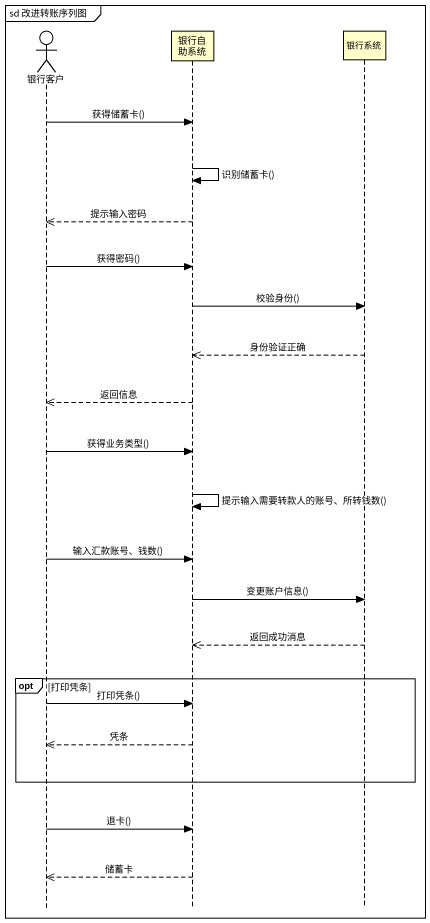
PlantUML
@startuml
mainframe sd 改进转账序列图
hide footbox
actor 银行客户
participant 银行自助系统
participant 银行系统

银行客户 -> 银行自助系统 : 获得储蓄卡()
银行自助系统 -> 银行自助系统 : 识别储蓄卡()
银行自助系统 -->> 银行客户 : 提示输入密码
银行客户 -> 银行自助系统 : 获得密码()
银行自助系统 -> 银行系统 : 校验身份()
银行系统 -->> 银行自助系统 : 身份验证正确
银行自助系统 -->> 银行客户 : 返回信息
银行客户 -> 银行自助系统 : 获得业务类型()
银行自助系统 -> 银行自助系统 : 提示输入需要转款人的账号、所转钱数()
银行客户 -> 银行自助系统 : 输入汇款账号、钱数()
银行自助系统 -> 银行系统 : 变更账户信息()
银行系统 -->> 银行自助系统 : 返回成功消息
opt 打印凭条
  银行客户 -> 银行自助系统 : 打印凭条()
  银行自助系统 -->> 银行客户 : 凭条
end
银行客户 -> 银行自助系统 : 退卡()
银行自助系统 -->> 银行客户 : 储蓄卡
@enduml
